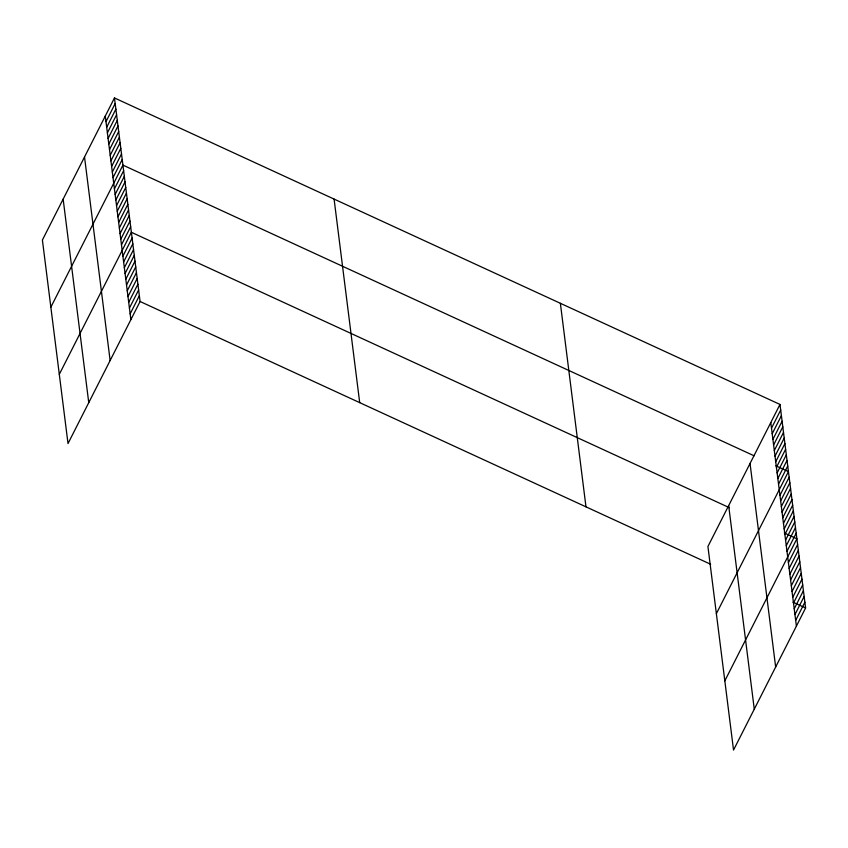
<?xml version="1.0" encoding="UTF-8"?>
<svg xmlns="http://www.w3.org/2000/svg" width="848" height="848" viewBox="0 0 848 848"><rect width="100%" height="100%" fill="white"/><g stroke="black" fill="none" stroke-linecap="round" stroke-linejoin="round"><path stroke-width="1.27" d="M114.469 97.944L42.4 240.016L68.01 443.557L140.079 301.496L114.469 97.944L779.99 404.443L805.6 607.984L733.531 750.056L707.921 546.504L779.99 404.443M105.979 121.677L115.18 103.541M106.678 127.274L115.879 109.148M107.389 132.871L116.589 114.745M108.088 138.468L117.289 120.342M108.798 144.065L117.999 125.939M109.498 149.672L118.699 131.535M110.208 155.269L119.409 137.132M110.908 160.866L120.109 142.729M111.607 166.462L120.808 148.326M112.318 172.059L121.518 153.923M113.017 177.656L122.218 159.519M50.848 307.188L122.928 165.116L754.126 455.811M114.427 188.85L123.628 170.713M115.137 194.446L124.338 176.31M115.837 200.043L125.038 181.907M116.547 205.64L125.737 187.503M117.247 211.237L126.447 193.111M117.946 216.834L127.147 198.708M118.656 222.43L127.857 204.304M119.356 228.027L128.557 209.901M120.066 233.635L129.267 215.498M120.766 239.231L129.967 221.095M121.476 244.828L130.666 226.692M59.296 374.35L131.376 232.288L729.407 507.698M122.896 256.191L132.097 238.055M123.628 261.958L132.829 243.821M124.349 267.724L133.549 249.588M125.08 273.491L134.281 255.354M125.801 279.257L135.002 261.12M126.532 285.023L135.733 266.887M127.253 290.79L136.454 272.653M127.984 296.556L137.175 278.43M128.705 302.323L137.906 284.197M129.426 308.089L138.627 289.963M130.157 313.855L139.358 295.729M771.5 428.166L780.701 410.04M772.199 433.773L781.4 415.637M772.91 439.37L782.1 421.233M773.609 444.967L782.81 426.83M774.309 450.564L783.51 432.427M775.019 456.16L784.22 438.024M775.719 461.757L784.919 443.621M776.429 467.354L785.63 449.217M777.128 472.951L786.329 454.814M777.839 478.548L787.039 460.411M778.538 484.144L787.739 466.008M716.369 613.676L788.439 471.605L775.856 465.817M779.948 495.338L789.149 477.212M780.648 500.935L789.848 482.809M781.358 506.532L790.559 488.406M782.057 512.128L791.258 494.002M782.768 517.736L791.968 499.599M783.467 523.333L792.668 505.196M784.177 528.929L793.368 510.793M784.877 534.526L794.078 516.39M785.577 540.123L794.777 521.986M786.287 545.72L795.488 527.583M786.986 551.317L796.187 533.18M724.817 680.849L796.897 538.777L784.315 532.989M788.417 562.68L797.618 544.543M789.149 568.446L798.35 550.31M789.87 574.213L799.07 556.076M790.601 579.979L799.791 561.853M791.322 585.745L800.523 567.619M792.043 591.512L801.243 573.386M792.774 597.278L801.975 579.152M793.495 603.055L802.696 584.919M794.226 608.822L803.427 590.685M794.947 614.588L804.148 596.451M795.678 620.354L804.879 602.218M140.079 301.496L710.656 564.259M793.018 602.186L805.6 607.984M770.79 422.569L796.399 626.121M750.045 463.474L775.655 667.016M728.665 505.609L754.275 709.151M560.369 303.298L585.979 506.839M334.091 199.089L359.7 402.641M105.279 116.081L130.878 319.632M84.524 156.975L110.134 360.527M63.144 199.121L88.754 402.662"/></g></svg>
